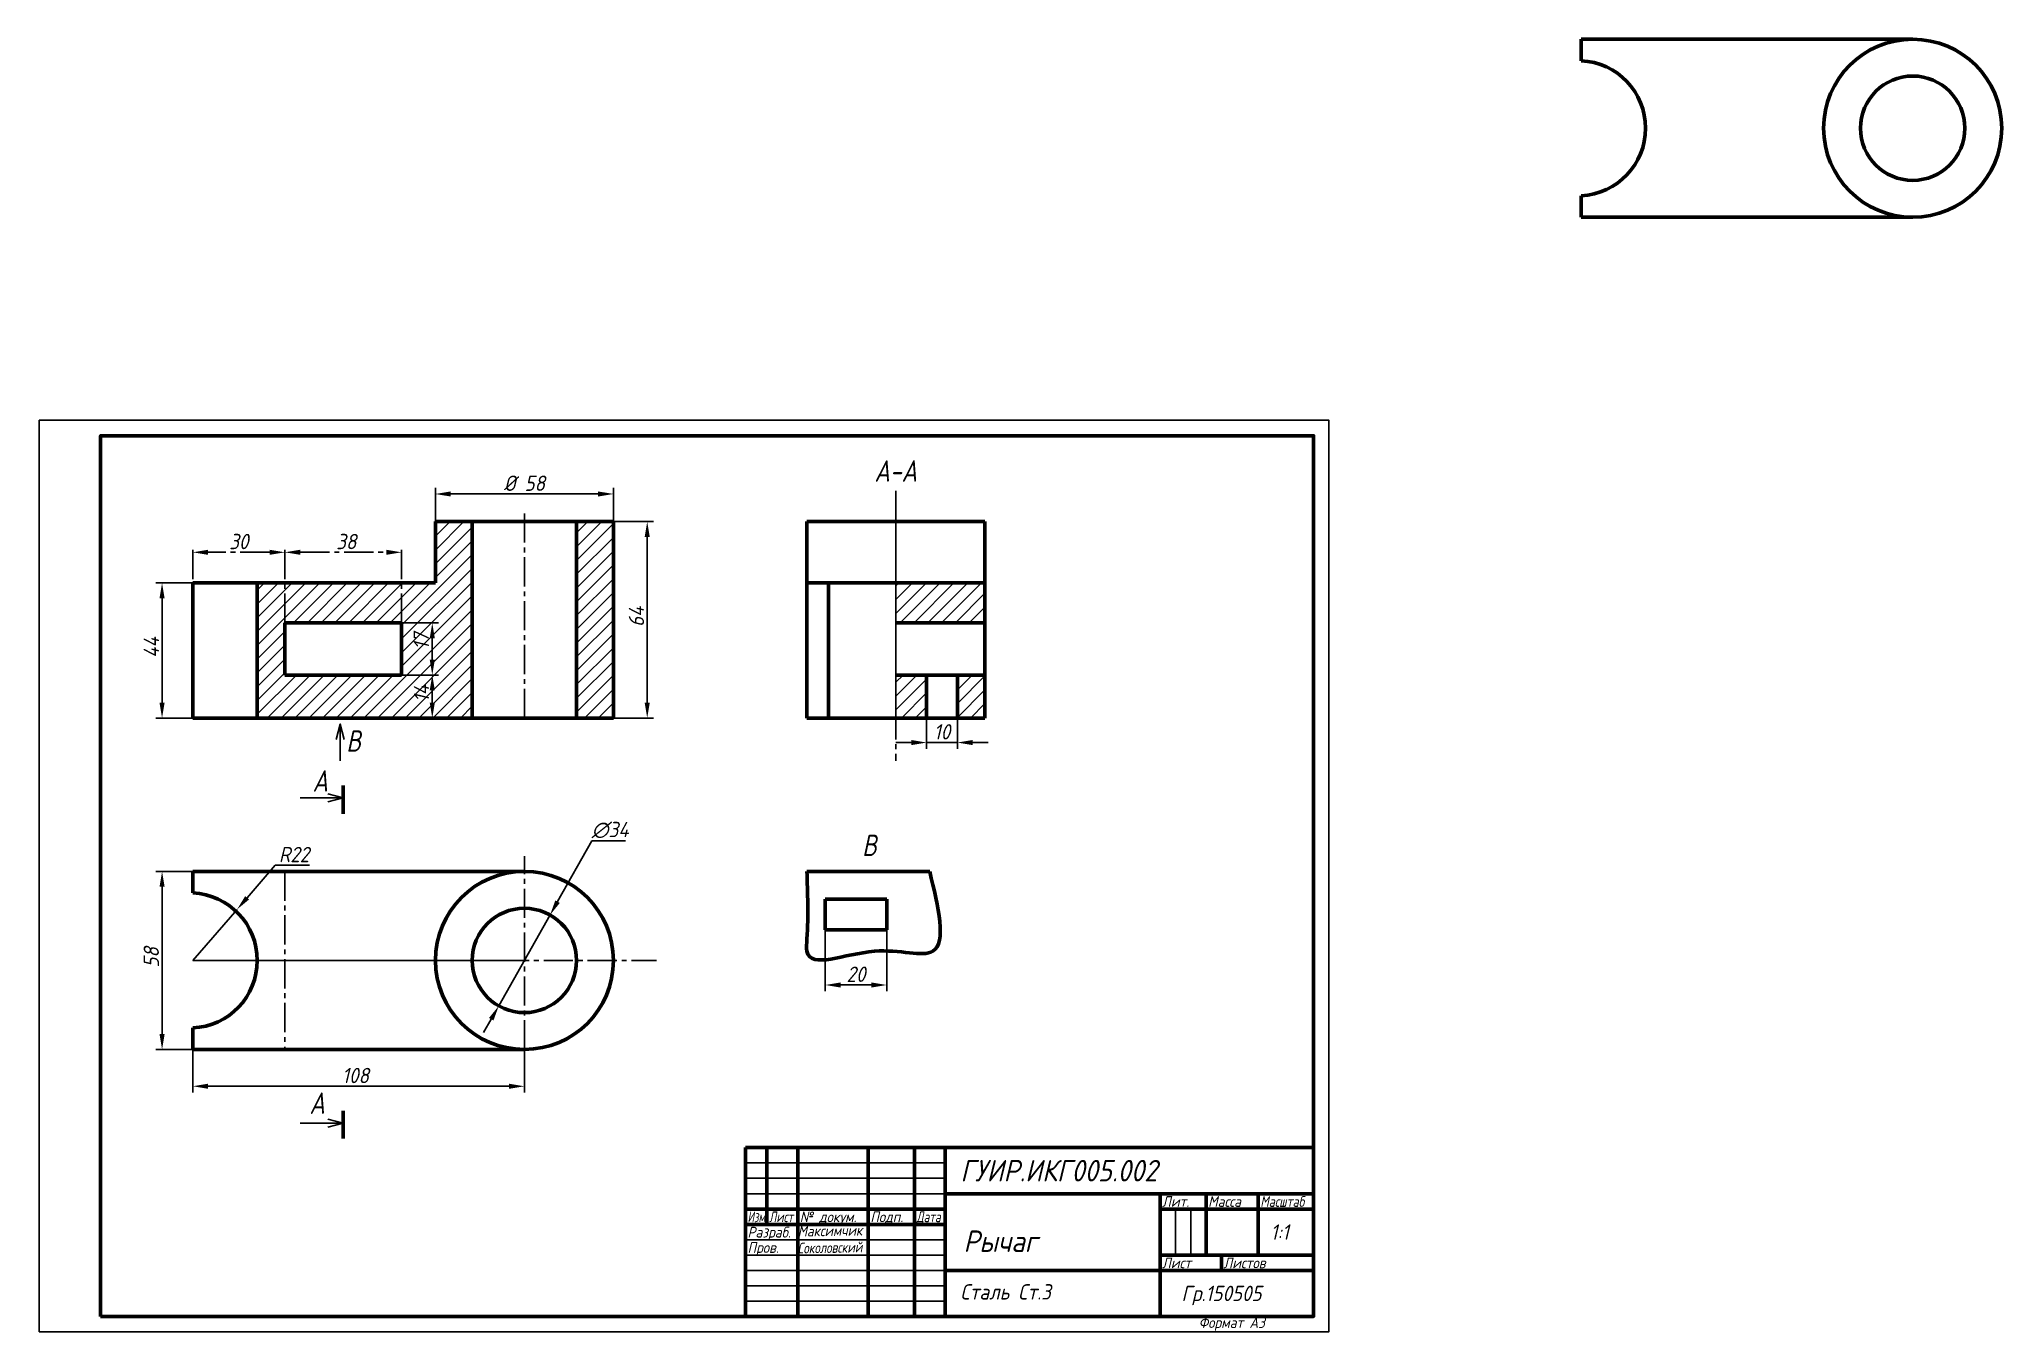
# Model space of a CAD drawing. Header units: millimetres. Extents: x 0 to 639, y 0 to 421.
import ezdxf
from ezdxf.enums import TextEntityAlignment as Align

# ---------------------------------------------------------------- set-up
doc = ezdxf.new("R2010")
doc.units = ezdxf.units.MM
doc.header["$LTSCALE"] = 0.5
doc.linetypes.add('осевая2', pattern=[28.575, 19.05, -3.175, 3.175, -3.175])
doc.layers.get('0').update_dxf_attribs({"lineweight": 60})
doc.layers.get('Defpoints').update_dxf_attribs({"color": 5})
doc.layers.add('1-оси', color=1, linetype='осевая2')
doc.layers.add('3-размеры', color=6, linetype='Continuous')
doc.layers.add('2-штриховка', color=7, linetype='Continuous', true_color=0x00c7c7)
doc.layers.add('4-текст', color=7, linetype='Continuous', true_color=0x00ad00)
doc.styles.get("Standard").update_dxf_attribs({"font": 'ISOCPEUI.TTF', "width": 0.9})
doc.dimstyles.new('ESKD_standart', dxfattribs={"dimtxt": 5, "dimasz": 5, "dimexe": 2, "dimexo": 0, "dimgap": 1, "dimtad": 1, "dimtoh": 1, "dimdec": 0, "dimzin": 1, "dimdsep": 46, "dimtxsty": 'Standard', "dimcen": 3, "dimdle": 1.25, "dimadec": 0, "dimazin": 0, "dimtfac": 1, "dimtdec": 0, "dimtmove": 0, "dimatfit": 3, "dimldrblk": 'DOT', "dimfxl": 1, "dimtvp": 1.5, "dimtolj": 1, "dimtzin": 1, "dimarcsym": 0})
doc.dimstyles.new('Standart', dxfattribs={"dimtxt": 5, "dimasz": 5, "dimexe": 2, "dimexo": 0, "dimgap": 1, "dimtad": 1, "dimtoh": 1, "dimdec": 0, "dimtxsty": 'Standard', "dimcen": 2.5, "dimadec": 0, "dimazin": 0, "dimtfac": 1, "dimtdec": 0, "dimtmove": 0, "dimatfit": 3, "dimldrblk": 'DOTSMALL', "dimfxl": 1, "dimarcsym": 0})

# ---------------------------------------------------------------- blocks, each defined once
blk = doc.blocks.new('*D2')
at = {"layer": '3-размеры', "color": 0, "lineweight": -2, "transparency": 16777216}
for p, q in [((118, 231), (130, 231)), ((128, 226), (128, 219)), ((118, 214), (130, 214))]:
    blk.add_line(p, q, dxfattribs=at)
at = {"layer": '3-размеры', "color": 0, "transparency": 16777216}
for points in [[(127.17, 226), (128.83, 226), (128, 231)], [(127.17, 219), (128.83, 219), (128, 214)]]:
    blk.add_solid(points, dxfattribs=at)
at = {"layer": 'Defpoints', "color": 0, "transparency": 16777216}
for p in [(118, 231), (118, 214), (128, 214)]:
    blk.add_point(p, dxfattribs=at)
at = {"layer": '3-размеры', "color": 0, "transparency": 16777216, "insert": (124.42, 225), "char_height": 5, "attachment_point": 5, "rotation": 90}
blk.add_mtext('17', dxfattribs=at)
blk = doc.blocks.new('_DotSmall')
at = {"color": 0, "linetype": 'ByBlock', "const_width": 0.5}
blk.add_lwpolyline([(-0.0625, 0, 1), (0.0625, 0, 1)], format="xyb", close=True, dxfattribs=at)
blk = doc.blocks.new('*D3')
at = {"layer": '3-размеры', "color": 0, "lineweight": -2, "transparency": 16777216}
for p, q in [((128, 214), (126, 214)), ((128, 209), (128, 205)), ((128, 200), (126, 200))]:
    blk.add_line(p, q, dxfattribs=at)
at = {"layer": '3-размеры', "color": 0, "transparency": 16777216}
for points in [[(127.17, 209), (128.83, 209), (128, 214)], [(127.17, 205), (128.83, 205), (128, 200)]]:
    blk.add_solid(points, dxfattribs=at)
at = {"layer": 'Defpoints', "color": 0, "transparency": 16777216}
for p in [(128, 214), (128, 200), (128, 200)]:
    blk.add_point(p, dxfattribs=at)
at = {"layer": '3-размеры', "color": 0, "transparency": 16777216, "insert": (124.5, 208), "char_height": 5, "attachment_point": 5, "rotation": 90}
blk.add_mtext('14', dxfattribs=at)
blk = doc.blocks.new('*D4')
at = {"layer": '3-размеры', "color": 0, "lineweight": -2, "transparency": 16777216}
for p, q in [((50, 244), (38, 244)), ((40, 205), (40, 239)), ((50, 200), (38, 200))]:
    blk.add_line(p, q, dxfattribs=at)
at = {"layer": '3-размеры', "color": 0, "transparency": 16777216}
for points in [[(39.17, 239), (40.83, 239), (40, 244)], [(39.17, 205), (40.83, 205), (40, 200)]]:
    blk.add_solid(points, dxfattribs=at)
at = {"layer": 'Defpoints', "color": 0, "transparency": 16777216}
for p in [(40, 244), (50, 244), (50, 200)]:
    blk.add_point(p, dxfattribs=at)
at = {"layer": '3-размеры', "color": 0, "transparency": 16777216, "insert": (36.5, 223), "char_height": 5, "attachment_point": 5, "rotation": 90}
blk.add_mtext('44', dxfattribs=at)
blk = doc.blocks.new('*D5')
at = {"layer": '3-размеры', "color": 0, "lineweight": -2, "transparency": 16777216}
for p, q in [((187, 264), (200, 264)), ((198, 259), (198, 205)), ((187, 200), (200, 200))]:
    blk.add_line(p, q, dxfattribs=at)
at = {"layer": '3-размеры', "color": 0, "transparency": 16777216}
for points in [[(197.17, 259), (198.83, 259), (198, 264)], [(197.17, 205), (198.83, 205), (198, 200)]]:
    blk.add_solid(points, dxfattribs=at)
at = {"layer": 'Defpoints', "color": 0, "transparency": 16777216}
for p in [(187, 264), (187, 200), (198, 200)]:
    blk.add_point(p, dxfattribs=at)
at = {"layer": '3-размеры', "color": 0, "transparency": 16777216, "insert": (194.5, 233), "char_height": 5, "attachment_point": 5, "rotation": 90}
blk.add_mtext('64', dxfattribs=at)
blk = doc.blocks.new('*D6')
at = {"layer": '3-размеры', "color": 0, "lineweight": -2, "transparency": 16777216}
for p, q in [((180, 160), (168.81, 140.16)), ((190.89, 160), (180, 160)), ((149.65, 106.19), (166.35, 135.81)), ((147.19, 101.84), (144.73, 97.48))]:
    blk.add_line(p, q, dxfattribs=at)
at = {"layer": '3-размеры', "color": 0, "transparency": 16777216}
for points in [[(168.08, 140.57), (169.53, 139.75), (166.35, 135.81)], [(146.47, 102.25), (147.92, 101.43), (149.65, 106.19)]]:
    blk.add_solid(points, dxfattribs=at)
at = {"layer": 'Defpoints', "color": 0, "transparency": 16777216}
for p in [(166.35, 135.81), (149.65, 106.19)]:
    blk.add_point(p, dxfattribs=at)
at = {"layer": '3-размеры', "color": 0, "transparency": 16777216, "insert": (185.94, 163.5), "char_height": 5, "attachment_point": 5}
blk.add_mtext('∅34', dxfattribs=at)
blk = doc.blocks.new('*D7')
at = {"layer": '3-размеры', "color": 0, "lineweight": -2, "transparency": 16777216}
for p, q in [((50, 150), (38, 150)), ((40, 145), (40, 97)), ((50, 92), (38, 92))]:
    blk.add_line(p, q, dxfattribs=at)
at = {"layer": '3-размеры', "color": 0, "transparency": 16777216}
for points in [[(39.17, 145), (40.83, 145), (40, 150)], [(39.17, 97), (40.83, 97), (40, 92)]]:
    blk.add_solid(points, dxfattribs=at)
at = {"layer": 'Defpoints', "color": 0, "transparency": 16777216}
for p in [(50, 150), (40, 92), (50, 92)]:
    blk.add_point(p, dxfattribs=at)
at = {"layer": '3-размеры', "color": 0, "transparency": 16777216, "insert": (36.5, 122), "char_height": 5, "attachment_point": 5, "rotation": 90}
blk.add_mtext('58', dxfattribs=at)
blk = doc.blocks.new('*D8')
at = {"layer": '3-размеры', "color": 0, "linetype": 'осевая2', "lineweight": -2, "transparency": 16777216}
for p, q in [((50, 231), (50, 256)), ((80, 231), (80, 256)), ((75, 254), (55, 254))]:
    blk.add_line(p, q, dxfattribs=at)
at = {"layer": '3-размеры', "color": 0, "linetype": 'осевая2', "transparency": 16777216}
for points in [[(55, 254.83), (55, 253.17), (50, 254)], [(75, 254.83), (75, 253.17), (80, 254)]]:
    blk.add_solid(points, dxfattribs=at)
at = {"layer": 'Defpoints', "color": 0, "linetype": 'осевая2', "transparency": 16777216}
for p in [(50, 254), (50, 231), (80, 231)]:
    blk.add_point(p, dxfattribs=at)
at = {"layer": '3-размеры', "color": 0, "linetype": 'осевая2', "transparency": 16777216, "insert": (65, 257.5), "char_height": 5, "attachment_point": 5}
blk.add_mtext('30', dxfattribs=at)
blk = doc.blocks.new('*D9')
at = {"layer": '3-размеры', "color": 0, "linetype": 'осевая2', "lineweight": -2, "transparency": 16777216}
for p, q in [((80, 231), (80, 256)), ((118, 231), (118, 256)), ((85, 254), (113, 254))]:
    blk.add_line(p, q, dxfattribs=at)
at = {"layer": '3-размеры', "color": 0, "linetype": 'осевая2', "transparency": 16777216}
for points in [[(85, 254.83), (85, 253.17), (80, 254)], [(113, 254.83), (113, 253.17), (118, 254)]]:
    blk.add_solid(points, dxfattribs=at)
at = {"layer": 'Defpoints', "color": 0, "linetype": 'осевая2', "transparency": 16777216}
for p in [(118, 254), (80, 231), (118, 231)]:
    blk.add_point(p, dxfattribs=at)
at = {"layer": '3-размеры', "color": 0, "linetype": 'осевая2', "transparency": 16777216, "insert": (100, 257.5), "char_height": 5, "attachment_point": 5}
blk.add_mtext('38', dxfattribs=at)
blk = doc.blocks.new('*D10')
at = {"layer": '3-размеры', "color": 0, "lineweight": -2, "transparency": 16777216}
for p, q in [((76.88, 152), (67.7, 141.42)), ((88.06, 152), (76.88, 152)), ((50, 121), (64.43, 137.64))]:
    blk.add_line(p, q, dxfattribs=at)
at = {"layer": '3-размеры', "color": 0, "transparency": 16777216}
blk.add_solid([(67.07, 141.96), (68.33, 140.87), (64.43, 137.64)], dxfattribs=at)
at = {"layer": 'Defpoints', "color": 0, "transparency": 16777216}
for p in [(64.43, 137.64), (50, 121)]:
    blk.add_point(p, dxfattribs=at)
at = {"layer": '3-размеры', "color": 0, "transparency": 16777216, "insert": (82.97, 155.5), "char_height": 5, "attachment_point": 5}
blk.add_mtext('R22', dxfattribs=at)
blk = doc.blocks.new('*D11')
at = {"layer": '3-размеры', "color": 0, "lineweight": -2, "transparency": 16777216}
for p, q in [((50, 92), (50, 78)), ((158, 92), (158, 78)), ((55, 80), (153, 80))]:
    blk.add_line(p, q, dxfattribs=at)
at = {"layer": '3-размеры', "color": 0, "transparency": 16777216}
for points in [[(55, 80.83), (55, 79.17), (50, 80)], [(153, 80.83), (153, 79.17), (158, 80)]]:
    blk.add_solid(points, dxfattribs=at)
at = {"layer": 'Defpoints', "color": 0, "transparency": 16777216}
for p in [(50, 92), (158, 92), (158, 80)]:
    blk.add_point(p, dxfattribs=at)
at = {"layer": '3-размеры', "color": 0, "transparency": 16777216, "insert": (103, 83.5), "char_height": 5, "attachment_point": 5}
blk.add_mtext('108', dxfattribs=at)
blk = doc.blocks.new('*D12')
at = {"layer": '3-размеры', "color": 0, "lineweight": -2, "transparency": 16777216}
for p, q in [((129, 264), (129, 275)), ((187, 264), (187, 275)), ((134, 273), (182, 273))]:
    blk.add_line(p, q, dxfattribs=at)
at = {"layer": '3-размеры', "color": 0, "transparency": 16777216}
for points in [[(134, 273.83), (134, 272.17), (129, 273)], [(182, 273.83), (182, 272.17), (187, 273)]]:
    blk.add_solid(points, dxfattribs=at)
at = {"layer": 'Defpoints', "color": 0, "transparency": 16777216}
for p in [(187, 273), (129, 264), (187, 264)]:
    blk.add_point(p, dxfattribs=at)
at = {"layer": '3-размеры', "color": 0, "transparency": 16777216, "insert": (158, 276.5), "char_height": 5, "attachment_point": 5}
blk.add_mtext('%%C 58', dxfattribs=at)
blk = doc.blocks.new('*D16')
at = {"layer": '3-размеры', "color": 0, "lineweight": -2, "transparency": 16777216}
for p, q in [((289, 200), (289, 190)), ((299, 200), (299, 190)), ((284, 192), (279, 192)), ((289, 192), (299, 192)), ((304, 192), (309, 192))]:
    blk.add_line(p, q, dxfattribs=at)
at = {"layer": '3-размеры', "color": 0, "transparency": 16777216}
for points in [[(284, 192.83), (284, 191.17), (289, 192)], [(304, 192.83), (304, 191.17), (299, 192)]]:
    blk.add_solid(points, dxfattribs=at)
at = {"layer": 'Defpoints', "color": 0, "transparency": 16777216}
for p in [(289, 200), (299, 200), (299, 192)]:
    blk.add_point(p, dxfattribs=at)
at = {"layer": '3-размеры', "color": 0, "transparency": 16777216, "insert": (294, 195.5), "char_height": 5, "attachment_point": 5}
blk.add_mtext('10', dxfattribs=at)
blk = doc.blocks.new('*D17')
at = {"layer": '3-размеры', "color": 0, "lineweight": -2, "transparency": 16777216}
for p, q in [((256, 131), (256, 111)), ((276, 131), (276, 111)), ((261, 113), (271, 113))]:
    blk.add_line(p, q, dxfattribs=at)
at = {"layer": '3-размеры', "color": 0, "transparency": 16777216}
for points in [[(261, 113.83), (261, 112.17), (256, 113)], [(271, 113.83), (271, 112.17), (276, 113)]]:
    blk.add_solid(points, dxfattribs=at)
at = {"layer": 'Defpoints', "color": 0, "transparency": 16777216}
for p in [(256, 131), (276, 131), (276, 113)]:
    blk.add_point(p, dxfattribs=at)
at = {"layer": '3-размеры', "color": 0, "transparency": 16777216, "insert": (266, 116.5), "char_height": 5, "attachment_point": 5}
blk.add_mtext('20', dxfattribs=at)

msp = doc.modelspace()

# ---------------------------------------------------------------- hatches: boundary and pattern name
at = {"layer": '2-штриховка'}
h = msp.add_hatch(dxfattribs=at)
h.set_pattern_fill('ANSI31', color=256)
h.paths.add_polyline_path([(89, 214), (80, 214), (80, 231), (118, 231), (118, 214), (109, 214), (109, 200), (141, 200), (141, 264), (129, 264), (129, 244), (71, 244), (71, 200), (89, 200)])
h.paths.add_polyline_path([(109, 214), (89, 214), (89, 200), (109, 200)], flags=17)
h.paths.add_polyline_path([(129.64, 219.94), (129.64, 228.7), (120.64, 228.7), (120.64, 219.94)], flags=24)
h.paths.add_polyline_path([(129.75, 203.12), (129.75, 211.68), (120.75, 211.68), (120.75, 203.12)], flags=24)
h.paths.add_polyline_path([(41.75, 217.72), (41.75, 227.67), (32.75, 227.67), (32.75, 217.72)], flags=9)
h.paths.add_polyline_path([(69.99, 158.25), (79.48, 158.25), (79.48, 167.25), (69.99, 167.25)], flags=9)
h.paths.add_polyline_path([(95.07, 158.25), (104.4, 158.25), (104.4, 167.25), (95.07, 167.25)], flags=9)
h.paths.add_polyline_path([(60.07, 252.25), (69.4, 252.25), (69.4, 261.25), (60.07, 261.25)], flags=9)
h.paths.add_polyline_path([(94.99, 252.25), (104.48, 252.25), (104.48, 261.25), (94.99, 261.25)], flags=25)
h.paths.add_polyline_path([(70, 150.25), (83.22, 150.25), (83.22, 159.25), (70, 159.25)], flags=9)
h.paths.add_polyline_path([(149.2, 271.25), (165.68, 271.25), (165.68, 280.25), (149.2, 280.25)], flags=9)
h.paths.add_polyline_path([(364.8, 19.83), (376.44, 19.83), (376.44, 25.08), (364.8, 25.08)], flags=9)
h.paths.add_polyline_path([(384.8, 19.83), (400.97, 19.83), (400.97, 25.08), (384.8, 25.08)], flags=9)
h.paths.add_polyline_path([(396.8, 39.83), (415.2, 39.83), (415.2, 45.08), (396.8, 45.08)], flags=9)
h.paths.add_polyline_path([(379.8, 39.83), (393.61, 39.83), (393.61, 45.08), (379.8, 45.08)], flags=9)
h.paths.add_polyline_path([(364.8, 39.83), (375.35, 39.83), (375.35, 45.08), (364.8, 45.08)], flags=9)
h.paths.add_polyline_path([(229.53, 23.51), (242.24, 23.51), (242.24, 30.34), (229.53, 30.34)], flags=9)
h.paths.add_polyline_path([(229.53, 28.51), (247.3, 28.51), (247.3, 35.34), (229.53, 35.34)], flags=9)
h.paths.add_polyline_path([(284.66, 34.17), (295.92, 34.17), (295.92, 40.21), (284.66, 40.21)], flags=9)
h.paths.add_polyline_path([(269.8, 34.83), (281.98, 34.83), (281.98, 40.08), (269.8, 40.08)], flags=9)
h.paths.add_polyline_path([(246.53, 33.51), (267.4, 33.51), (267.4, 40.34), (246.53, 40.34)], flags=9)
h.paths.add_polyline_path([(236.8, 34.83), (246.79, 34.83), (246.79, 40.08), (236.8, 40.08)], flags=9)
h.paths.add_polyline_path([(229.8, 34.83), (238.01, 34.83), (238.01, 40.08), (229.8, 40.08)], flags=9)
h = msp.add_hatch(dxfattribs=at)
h.set_pattern_fill('ANSI31', color=256)
h.paths.add_polyline_path([(187, 264), (175, 264), (175, 200), (187, 200)])
h = msp.add_hatch(dxfattribs=at)
h.set_pattern_fill('ANSI31', color=256)
h.paths.add_polyline_path([(308, 244), (279, 244), (279, 231), (308, 231)])
h = msp.add_hatch(dxfattribs=at)
h.set_pattern_fill('ANSI31', color=256)
h.paths.add_polyline_path([(289, 214), (279, 214), (279, 200), (289, 200)])
h.paths.add_polyline_path([(308, 214), (299, 214), (299, 200), (308, 200)])

# ---------------------------------------------------------------- linework, layer by layer
for p, q in [((502.13, 421.19), (502.13, 414.19)), ((502.13, 370.19), (502.13, 363.19)), ((502.13, 363.19), (610.13, 363.19)), ((129, 244), (129, 264)), ((129, 264), (187, 264)), ((141, 264), (141, 244)), ((175, 264), (175, 200)), ((187, 264), (187, 200)), ((250, 244), (250, 264)), ((250, 264), (308, 264)), ((308, 264), (308, 244)), ((50, 200), (50, 244)), ((71, 244), (71, 200)), ((141, 244), (141, 200)), ((250, 244), (250, 200)), ((308, 244), (250, 244)), ((257, 200), (257, 244)), ((308, 200), (308, 244)), ((80, 214), (80, 231)), ((80, 231), (118, 231)), ((118, 231), (118, 214)), ((279, 231), (308, 231)), ((118, 214), (80, 214)), ((80, 214), (80, 214)), ((279, 214), (308, 214)), ((289, 214), (289, 200)), ((299, 214), (299, 200)), ((187, 200), (50, 200)), ((50, 200), (50, 200)), ((250, 200), (308, 200)), ((99, 178), (99, 178)), ((99, 178), (99, 168.75)), ((50, 150), (50, 143)), ((250, 150), (290, 150)), ((256, 141), (276, 141)), ((256, 131), (256, 141)), ((276, 141), (276, 131)), ((276, 131), (256, 131)), ((50, 99), (50, 92)), ((50, 92), (158, 92)), ((99, 72), (99, 63)), ((365, 45), (365, 40))]:
    msp.add_line(p, q)
at = {"linetype": 'Continuous'}
for p, q in [((502.13, 421.19), (610.13, 421.19)), ((50, 244), (129, 244)), ((50, 150), (158, 150))]:
    msp.add_line(p, q, dxfattribs=at)
at = {"lineweight": 60}
for p, q in [((415, 60), (230, 60)), ((230, 5), (230, 60)), ((237, 60), (237, 35)), ((247, 5), (247, 60)), ((270, 60), (270, 5)), ((285, 5), (285, 60)), ((295, 60), (295, 5)), ((295, 45), (415, 45)), ((365, 5), (365, 45)), ((380, 45), (380, 25)), ((397, 25), (397, 45)), ((230, 40), (295, 40)), ((365, 40), (415, 40)), ((230, 35), (295, 35)), ((295, 20), (415, 20)), ((365, 25), (415, 25)), ((385, 20), (385, 25))]:
    msp.add_line(p, q, dxfattribs=at)
at = {"lineweight": -3}
for p, q in [((230, 55), (295, 55)), ((230, 50), (295, 50)), ((230, 45), (295, 45)), ((370, 25), (370, 40)), ((375, 40), (375, 25)), ((230, 30), (295, 30)), ((230, 25), (295, 25)), ((230, 20), (295, 20)), ((230, 15), (295, 15)), ((230, 10), (295, 10))]:
    msp.add_line(p, q, dxfattribs=at)
at = {"lineweight": 60}
msp.add_lwpolyline([(20, 5), (415, 5), (415, 292), (20, 292)], close=True, dxfattribs=at)
for centre, radius in [((610.13, 392.19), 29), ((610.13, 392.19), 17), ((158, 121), 29), ((158, 121), 17)]:
    msp.add_circle(centre, radius)
for centre in [(501.11, 392.19), (48.98, 121)]:
    msp.add_arc(centre, 22.02, 272.66444, 87.33556)
msp.add_spline([(250, 150), (250, 128), (250, 124), (272, 124), (291, 124), (290, 150)], degree=3)
at = {"layer": '1-оси'}
for p, q in [((279, 200), (279, 274)), ((279, 274), (279, 186))]:
    msp.add_line(p, q, dxfattribs=at)
at = {"layer": '1-оси', "linetype": 'осевая2'}
for p, q in [((141, 200), (141, 264)), ((158, 200), (158, 268)), ((175, 200), (175, 264)), ((71, 200), (71, 244)), ((158, 92), (158, 155)), ((80, 150), (80, 92)), ((158, 121), (50, 121)), ((50, 121), (201, 121))]:
    msp.add_line(p, q, dxfattribs=at)
at = {"layer": 'Defpoints'}
msp.add_lwpolyline([(0, 0), (420, 0), (420, 297), (0, 297)], close=True, dxfattribs=at)

# ---------------------------------------------------------------- texts
at = {"color": 7, "lineweight": -3, "width": 0.8}
for s, p in [('A-A', (272, 277)), ('B', (100, 189)), ('А', (89, 176)), ('B', (268, 155)), ('А', (88, 71))]:
    msp.add_text(s, height=7, dxfattribs=at).set_placement(p)
at = {"lineweight": -3, "width": 0.9}
msp.add_text('Формат А3', height=3.5, dxfattribs=at).set_placement((377.6, 1.25))
at = {"layer": '4-текст', "lineweight": -3}
for s, width, p in [('Изм.', 0.7, (230.67, 35.7)), ('Лист', 0.75, (237.67, 35.7)), ('№ докум.', 0.9, (247.67, 35.7)), ('Подп.', 0.9, (270.67, 35.7)), ('Дата', 0.75, (285.67, 35.7)), ('Лит.', 0.9, (365.67, 40.7)), ('Масса', 0.9, (380.67, 40.7)), ('Масштаб', 0.8, (397.67, 40.7)), ('Разраб.', 0.9, (230.67, 30.7)), ('Пров.', 0.9, (230.67, 25.7)), ('Лист', 0.9, (365.67, 20.7)), ('Листов', 0.9, (385.67, 20.7))]:
    msp.add_text(s, height=3.5, dxfattribs=dict(at, width=width)).set_placement(p)
at = {"layer": '4-текст', "lineweight": 20}
for s, width, p, p2 in [('Максимчик', 0.87016, (247.06, 31), (268.08, 31.36)), ('Соколовский', 0.756575, (247.06, 25.5), (268.08, 25.86))]:
    msp.add_text(s, height=3.5, rotation=0.97257, dxfattribs=dict(at, width=width)).set_placement(p, p2, align=Align.FIT)
at = {"layer": '4-текст', "lineweight": 20, "width": 0.9}
for s, height, p in [('Рычаг', 7, (301, 26)), ('Сталь Ст.3', 5, (300, 10.5))]:
    msp.add_text(s, height=height, dxfattribs=at).set_placement(p)
at = {"layer": '4-текст', "insert": (300, 56), "char_height": 7, "width": 28.6432, "attachment_point": 1}
msp.add_mtext('ГУИР.{\\fISOCPEUR|b0|i1|c204|p34;ИКГ0}05.{\\fISOCPEUR|b0|i1|c204|p34;00}2', dxfattribs=at)
at = {"layer": '4-текст', "insert": (401, 35), "char_height": 5, "attachment_point": 1}
msp.add_mtext_dynamic_manual_height_columns('{\\fISOCPEUR|b0|i1|c204|p34;1}:1', width=10, gutter_width=50, heights=[0], dxfattribs=at)
at = {"layer": '4-текст', "insert": (372, 15), "char_height": 5, "attachment_point": 1}
msp.add_mtext('{\\fISOCPEUR|b0|i1|c204|p34;Гр}.{\\fISOCPEUR|b0|i1|c204|p34;150505}', dxfattribs=at)

# ---------------------------------------------------------------- dimensions: what is measured, and where the dimension line sits
at = {"layer": '3-размеры'}
dim = msp.add_linear_dim(base=(187, 273), p1=(129, 264), p2=(187, 264), text='%%C 58', dimstyle='Standart', dxfattribs=at)
dim.commit()
dim.dimension.update_dxf_attribs({"geometry": '*D12', "text_midpoint": (158, 273), "dimtype": 160})
for base, p1, p2, picture, middle in [((198, 200), (187, 264), (187, 200), '*D5', (198, 233)), ((128, 214), (118, 231), (118, 214), '*D2', (128, 225)), ((128, 200), (128, 214), (128, 200), '*D3', (128, 208))]:
    dim = msp.add_linear_dim(base=base, p1=p1, p2=p2, angle=90, dimstyle='Standart', dxfattribs=at)
    dim.commit()
    dim.dimension.update_dxf_attribs({"geometry": picture, "text_midpoint": middle, "dimtype": 160})
at = {"layer": '3-размеры', "linetype": 'осевая2'}
for base, p2, picture, middle in [((50, 254), (50, 231), '*D8', (65, 254)), ((118, 254), (118, 231), '*D9', (100, 254))]:
    dim = msp.add_linear_dim(base=base, p1=(80, 231), p2=p2, dimstyle='Standart', dxfattribs=at)
    dim.commit()
    dim.dimension.update_dxf_attribs({"geometry": picture, "text_midpoint": middle, "dimtype": 160})
at = {"layer": '3-размеры'}
for base, p1, p2, picture, middle in [((40, 244), (50, 200), (50, 244), '*D4', (40, 223)), ((40, 92), (50, 150), (50, 92), '*D7', (40, 122))]:
    dim = msp.add_linear_dim(base=base, p1=p1, p2=p2, angle=90, dimstyle='Standart', override={"dimtmove": 0}, dxfattribs=at)
    dim.commit()
    dim.dimension.update_dxf_attribs({"geometry": picture, "text_midpoint": middle, "dimtype": 160})
for base, p1, p2, picture, middle in [((299, 192), (289, 200), (299, 200), '*D16', (294, 192)), ((276, 113), (256, 131), (276, 131), '*D17', (266, 113)), ((158, 80), (50, 92), (158, 92), '*D11', (103, 80))]:
    dim = msp.add_linear_dim(base=base, p1=p1, p2=p2, dimstyle='Standart', dxfattribs=at)
    dim.commit()
    dim.dimension.update_dxf_attribs({"geometry": picture, "text_midpoint": middle, "dimtype": 160})
dim = msp.add_diameter_dim_2p(p1=(149.65, 106.19), p2=(166.35, 135.81), dimstyle='Standart', dxfattribs=at)
dim.commit()
dim.dimension.update_dxf_attribs({"geometry": '*D6', "text_midpoint": (185.94, 160), "dimtype": 163})
dim = msp.add_radius_dim(center=(50, 121), mpoint=(64.43, 137.64), dimstyle='Standart', dxfattribs=at)
dim.commit()
dim.dimension.update_dxf_attribs({"geometry": '*D10', "text_midpoint": (82.97, 152), "dimtype": 164})

# ---------------------------------------------------------------- leaders
at = {"color": 7, "lineweight": -3}
for points in [[(98, 198), (98, 186)], [(99, 174), (85, 174)], [(99, 68), (85, 68)]]:
    msp.add_leader(points, dimstyle='ESKD_standart', override={"dimgap": 1, "dimtad": 0, "dimldrblk": 'Open30'}, dxfattribs=at)

doc.saveas('drawing.dxf')
